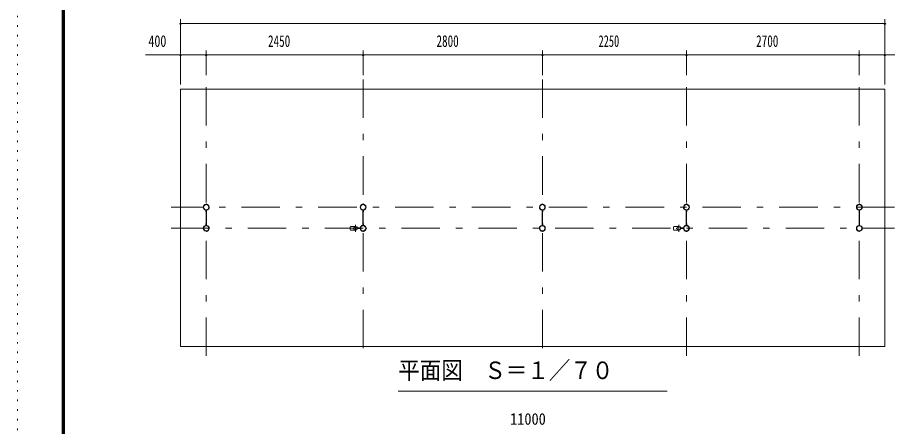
# Model space of a CAD drawing. Units: millimetres, scale not verified, with parts at other scales. Extents: x -31546 to 31551, y -14700 to 14700.
# Drawn here: x -10029 to 3563, y -5647 to 748 of the extents above; entities that cross this region are included whole.
import ezdxf
from ezdxf.enums import TextEntityAlignment as Align

# ---------------------------------------------------------------- set-up
doc = ezdxf.new("R2010")
doc.units = ezdxf.units.MM
doc.header["$LTSCALE"] = 50
doc.linetypes.add('USER3', pattern=[24, 12, -5, 2, -5])
doc.linetypes.add('USER4', pattern=[3, 0.5, -2.5])
for name, color, linetype, lineweight in [('0-2_1-07BOLD', 7, 'Continuous', 18), ('0-3_1-27CENTER', 3, 'USER3', 18), ('0-5_1-57DIM', 3, 'Continuous', 18), ('0-C_F-F1PAPER', 5, 'Continuous', 18), ('0-D_F-E_J_ADD', 5, 'USER4', 18)]:
    doc.layers.add(name, color=color, linetype=linetype, lineweight=lineweight)
doc.styles.add('ＭＳ ゴシック', font='')
doc.styles.get('ＭＳ ゴシック').set_extended_font_data('MS Gothic')

msp = doc.modelspace()

# ---------------------------------------------------------------- linework, layer by layer
at = {"layer": '0-2_1-07BOLD'}
for p, q in [((-7082.41, -2503.01), (-7082.41, -2261.91)), ((-7076.41, -2261.91), (-7076.41, -2503.01)), ((-4632.41, -2503.01), (-4632.41, -2261.91)), ((-4626.41, -2261.91), (-4626.41, -2503.01)), ((-1832.41, -2503.01), (-1832.41, -2261.91)), ((-1826.41, -2261.91), (-1826.41, -2503.01)), ((417.6, -2503.01), (417.6, -2261.91)), ((423.6, -2261.91), (423.6, -2503.01)), ((3117.59, -2503.01), (3117.59, -2261.91)), ((3123.59, -2261.91), (3123.59, -2503.01)), ((-4824.51, -2519.96), (-4756.93, -2519.96)), ((-4756.93, -2574.96), (-4824.51, -2574.96)), ((-4720.07, -2544.45), (-4673.86, -2544.45)), ((-4673.86, -2550.45), (-4720.07, -2550.45)), ((-4675.33, -2542.85), (-4718.68, -2542.85)), ((-4718.68, -2552.06), (-4675.33, -2552.06)), ((225.5, -2519.96), (293.08, -2519.96)), ((293.08, -2574.96), (225.5, -2574.96)), ((329.93, -2544.45), (376.14, -2544.45)), ((376.14, -2550.45), (329.93, -2550.45)), ((374.67, -2542.85), (331.33, -2542.85)), ((331.33, -2552.06), (374.67, -2552.06))]:
    msp.add_line(p, q, dxfattribs=at)
msp.add_lwpolyline([(3520.59, -4392.46), (-7479.41, -4392.46), (-7479.41, -372.46), (3520.59, -372.46)], close=True, dxfattribs=at)
for points in [[(-7084.01, -2263.38), (-7084.01, -2292.46), (-7082.41, -2292.46)], [(-7076.41, -2292.46), (-7074.8, -2292.46), (-7074.8, -2263.38)], [(-4634.01, -2263.38), (-4634.01, -2292.46), (-4632.41, -2292.46)], [(-4626.41, -2292.46), (-4624.8, -2292.46), (-4624.8, -2263.38)], [(-1834.01, -2263.38), (-1834.01, -2292.46), (-1832.41, -2292.46)], [(-1826.41, -2292.46), (-1824.8, -2292.46), (-1824.8, -2263.38)], [(415.99, -2263.38), (415.99, -2292.46), (417.6, -2292.46)], [(423.6, -2292.46), (425.2, -2292.46), (425.2, -2263.38)], [(3115.98, -2263.38), (3115.98, -2292.46), (3117.59, -2292.46)], [(3123.59, -2292.46), (3125.19, -2292.46), (3125.19, -2263.38)], [(-7082.41, -2472.46), (-7084.01, -2472.46), (-7084.01, -2501.54)], [(-7074.8, -2501.54), (-7074.8, -2472.46), (-7076.41, -2472.46)], [(-4632.41, -2472.46), (-4634.01, -2472.46), (-4634.01, -2501.54)], [(-4624.8, -2501.54), (-4624.8, -2472.46), (-4626.41, -2472.46)], [(-1832.41, -2472.46), (-1834.01, -2472.46), (-1834.01, -2501.54)], [(-1824.8, -2501.54), (-1824.8, -2472.46), (-1826.41, -2472.46)], [(417.6, -2472.46), (415.99, -2472.46), (415.99, -2501.54)], [(425.2, -2501.54), (425.2, -2472.46), (423.6, -2472.46)], [(3117.59, -2472.46), (3115.98, -2472.46), (3115.98, -2501.54)], [(3125.19, -2501.54), (3125.19, -2472.46), (3123.59, -2472.46)]]:
    msp.add_lwpolyline(points, dxfattribs=at)
for centre, radius in [((-7079.41, -2217.46), 44.55), ((-7079.41, -2169.06), 2.25), ((-4629.41, -2217.46), 44.55), ((-4629.41, -2169.06), 2.25), ((-1829.41, -2217.46), 44.55), ((-1829.41, -2169.06), 3.85), ((-1829.41, -2169.06), 2.25), ((420.59, -2217.46), 44.55), ((420.59, -2169.06), 2.25), ((3120.59, -2217.46), 44.55), ((3120.59, -2169.06), 2.25), ((-7079.41, -2217.46), 40.35), ((-4629.41, -2217.46), 40.35), ((-1829.41, -2217.46), 40.35), ((420.59, -2217.46), 40.35), ((3120.59, -2217.46), 40.35), ((-7079.41, -2547.46), 44.55), ((-7079.41, -2547.46), 40.35), ((-4778.76, -2547.46), 2.25), ((-4747.41, -2547.46), 27.5), ((-4629.41, -2547.46), 46.15), ((-4629.41, -2547.46), 44.55), ((-4629.41, -2547.46), 40.35), ((-4581.01, -2547.46), 2.25), ((-1829.41, -2547.46), 44.55), ((-1829.41, -2547.46), 40.35), ((271.24, -2547.46), 2.25), ((302.59, -2547.46), 27.5), ((420.59, -2547.46), 46.15), ((420.59, -2547.46), 44.55), ((420.59, -2547.46), 40.35), ((469, -2547.46), 2.25), ((3120.59, -2547.46), 44.55), ((3120.59, -2547.46), 40.35), ((-7079.41, -2595.86), 2.25), ((-4629.41, -2595.86), 2.25), ((-1829.41, -2595.86), 3.85), ((-1829.41, -2595.86), 2.25), ((420.59, -2595.86), 2.25), ((3120.59, -2595.86), 2.25)]:
    msp.add_circle(centre, radius, dxfattribs=at)
for centre, radius, start, end in [((-7079.41, -2217.46), 46.15, 93.78961, 264.28209), ((-7079.41, -2169.06), 3.85, 322.09525, 270.00276), ((-7079.41, -2217.46), 46.15, 275.72758, 90.00154), ((-4629.41, -2217.46), 46.15, 93.78961, 264.28209), ((-4629.41, -2169.06), 3.85, 322.09525, 270.00276), ((-4629.41, -2217.46), 46.15, 275.72758, 90.00154), ((-1829.41, -2217.46), 46.15, 275.71791, 264.28209), ((420.59, -2217.46), 46.15, 93.78961, 264.28209), ((420.59, -2169.06), 3.85, 322.09525, 270.00276), ((420.59, -2217.46), 46.15, 275.72758, 90.00154), ((3120.59, -2217.46), 46.15, 89.99846, 264.27242), ((3120.59, -2169.06), 3.85, 269.99724, 217.90475), ((3120.59, -2217.46), 46.15, 275.71791, 86.21039), ((-7079.41, -2547.46), 46.15, 95.71837, 266.21085), ((-7079.41, -2547.46), 46.15, 269.99892, 84.27287), ((-4789.01, -2547.46), 44.9, 142.23546, 217.76454), ((-4778.76, -2547.46), 3.85, 51.34222, 0), ((-4747.41, -2547.46), 29.1, 9.09488, 180), ((-4747.41, -2547.46), 29.1, 185.93016, 350.90877), ((-4730.01, -2547.46), 44.9, 142.23546, 160.41136), ((-4730.01, -2547.46), 44.9, 199.58864, 217.76454), ((-4581.01, -2547.46), 3.85, 180, 127.90752), ((-1829.41, -2547.46), 46.15, 95.71837, 84.28163), ((260.99, -2547.46), 44.9, 142.23546, 217.76454), ((271.24, -2547.46), 3.85, 51.34222, 0), ((302.59, -2547.46), 29.1, 9.09488, 180), ((302.59, -2547.46), 29.1, 185.93016, 350.90877), ((320, -2547.46), 44.9, 142.23546, 160.41136), ((320, -2547.46), 44.9, 199.58864, 217.76454), ((469, -2547.46), 3.85, 180, 127.90752), ((3120.59, -2547.46), 46.15, 95.72713, 270.00108), ((3120.59, -2547.46), 46.15, 273.78915, 84.28163), ((-7079.41, -2595.86), 3.85, 90, 37.90752), ((-4629.41, -2595.86), 3.85, 90, 37.90752), ((420.59, -2595.86), 3.85, 90, 37.90752), ((3120.59, -2595.86), 3.85, 142.09248, 90)]:
    msp.add_arc(centre, radius, start, end, dxfattribs=at)
at = {"layer": '0-3_1-27CENTER'}
for p, q in [((-7079.41, -4542.46), (-7079.41, -222.46)), ((-4629.41, -222.46), (-4629.41, -4542.46)), ((-1829.41, -222.46), (-1829.41, -4542.46)), ((420.59, -4542.46), (420.59, -222.46)), ((3120.59, -4542.46), (3120.59, -222.46)), ((3670.59, -2217.46), (-7629.41, -2217.46)), ((-7629.41, -2547.46), (3670.59, -2547.46)), ((-4747.41, -2492.46), (-4747.41, -2602.46)), ((-4696.94, -2558.22), (-4696.94, -2536.69)), ((302.59, -2492.46), (302.59, -2602.46)), ((353.07, -2558.22), (353.07, -2536.69))]:
    msp.add_line(p, q, dxfattribs=at)
at = {"layer": '0-5_1-57DIM'}
for p, q in [((-7479.41, -302.46), (-7479.41, 722.54)), ((3520.59, -302.46), (3520.59, 722.54)), ((-7465.41, 652.54), (-7493.41, 652.54)), ((-7479.41, 652.54), (3520.59, 652.54)), ((3534.59, 652.54), (3506.59, 652.54)), ((-7479.41, 162.54), (-8028.91, 162.54)), ((-7465.41, 162.54), (-7493.41, 162.54)), ((-7479.41, 162.54), (-7079.41, 162.54)), ((-7065.41, 162.54), (-7093.41, 162.54)), ((-7079.41, -152.46), (-7079.41, 232.54)), ((-7079.41, 162.54), (-4629.41, 162.54)), ((-4615.41, 162.54), (-4643.41, 162.54)), ((-4629.41, 232.54), (-4629.41, -152.46)), ((-4629.41, 162.54), (-1829.41, 162.54)), ((-1815.41, 162.54), (-1843.41, 162.54)), ((-1829.41, 232.54), (-1829.41, -152.46)), ((-1829.41, 162.54), (420.59, 162.54)), ((434.59, 162.54), (406.59, 162.54)), ((420.59, -152.46), (420.59, 232.54)), ((420.59, 162.54), (3120.59, 162.54)), ((3134.59, 162.54), (3106.59, 162.54)), ((3120.59, 232.54), (3120.59, -152.46)), ((3120.59, 162.54), (3520.59, 162.54)), ((3534.59, 162.54), (3506.59, 162.54)), ((4070.09, 162.54), (3520.59, 162.54)), ((-4079.41, -5092.46), (120.59, -5092.46))]:
    msp.add_line(p, q, dxfattribs=at)
for centre in [(-7479.41, 652.54), (3520.59, 652.54), (-7479.41, 162.54), (-7079.41, 162.54), (-4629.41, 162.54), (-1829.41, 162.54), (420.59, 162.54), (3120.59, 162.54), (3520.59, 162.54)]:
    msp.add_arc(centre, 14, 180, 0, dxfattribs=at)
at = {"layer": '0-C_F-F1PAPER'}
for points in [[(30851.13, -14000), (-9328.87, -14000), (-9328.87, 14140), (30851.13, 14140)], [(30847.63, -13996.5), (30847.63, 14136.5), (-9325.37, 14136.5), (-9325.37, -13996.5)], [(30844.13, -13993), (30844.13, 14133), (-9321.87, 14133), (-9321.87, -13993)], [(30840.63, -13989.5), (-9318.37, -13989.5), (-9318.37, 14129.5), (30840.63, 14129.5)], [(30837.13, -13986), (30837.13, 14126), (-9314.87, 14126), (-9314.87, -13986)], [(30833.63, -13982.5), (-9311.37, -13982.5), (-9311.37, 14122.5), (30833.63, 14122.5)], [(30830.13, -13979), (30830.13, 14119), (-9307.87, 14119), (-9307.87, -13979)], [(30826.63, -13975.5), (-9304.37, -13975.5), (-9304.37, 14115.5), (30826.63, 14115.5)], [(30823.13, -13972), (-9300.87, -13972), (-9300.87, 14112), (30823.13, 14112)], [(30819.63, -13968.5), (-9297.37, -13968.5), (-9297.37, 14108.5), (30819.63, 14108.5)], [(30816.13, -13965), (30816.13, 14105), (-9293.87, 14105), (-9293.87, -13965)]]:
    msp.add_lwpolyline(points, close=True, dxfattribs=at)
at = {"layer": '0-D_F-E_J_ADD'}
msp.add_lwpolyline([(31551.13, -14700), (-10028.87, -14700), (-10028.87, 14700), (31551.13, 14700)], close=True, dxfattribs=at)

# ---------------------------------------------------------------- texts
at = {"layer": '0-5_1-57DIM', "color": 7, "style": 'ＭＳ ゴシック'}
for s, height, width, p in [('400', 182.3, 0.75, (-7981.84, 232.54)), ('2450', 182.3, 0.7, (-6114.83, 232.54)), ('2800', 182.3, 0.7, (-3483.19, 232.54)), ('2250', 182.3, 0.65, (-951.77, 232.54)), ('2700', 182.3, 0.7, (1509.35, 232.54)), ('平面図\u3000Ｓ＝１／７０', 273.5, 0.9, (-4079.41, -4985.15)), ('11000', 182.3, 0.9, (-2333.67, -5672.46))]:
    msp.add_text(s, height=height, dxfattribs=dict(at, width=width)).set_placement(p, align=Align.BOTTOM_LEFT)

doc.saveas('drawing.dxf')
